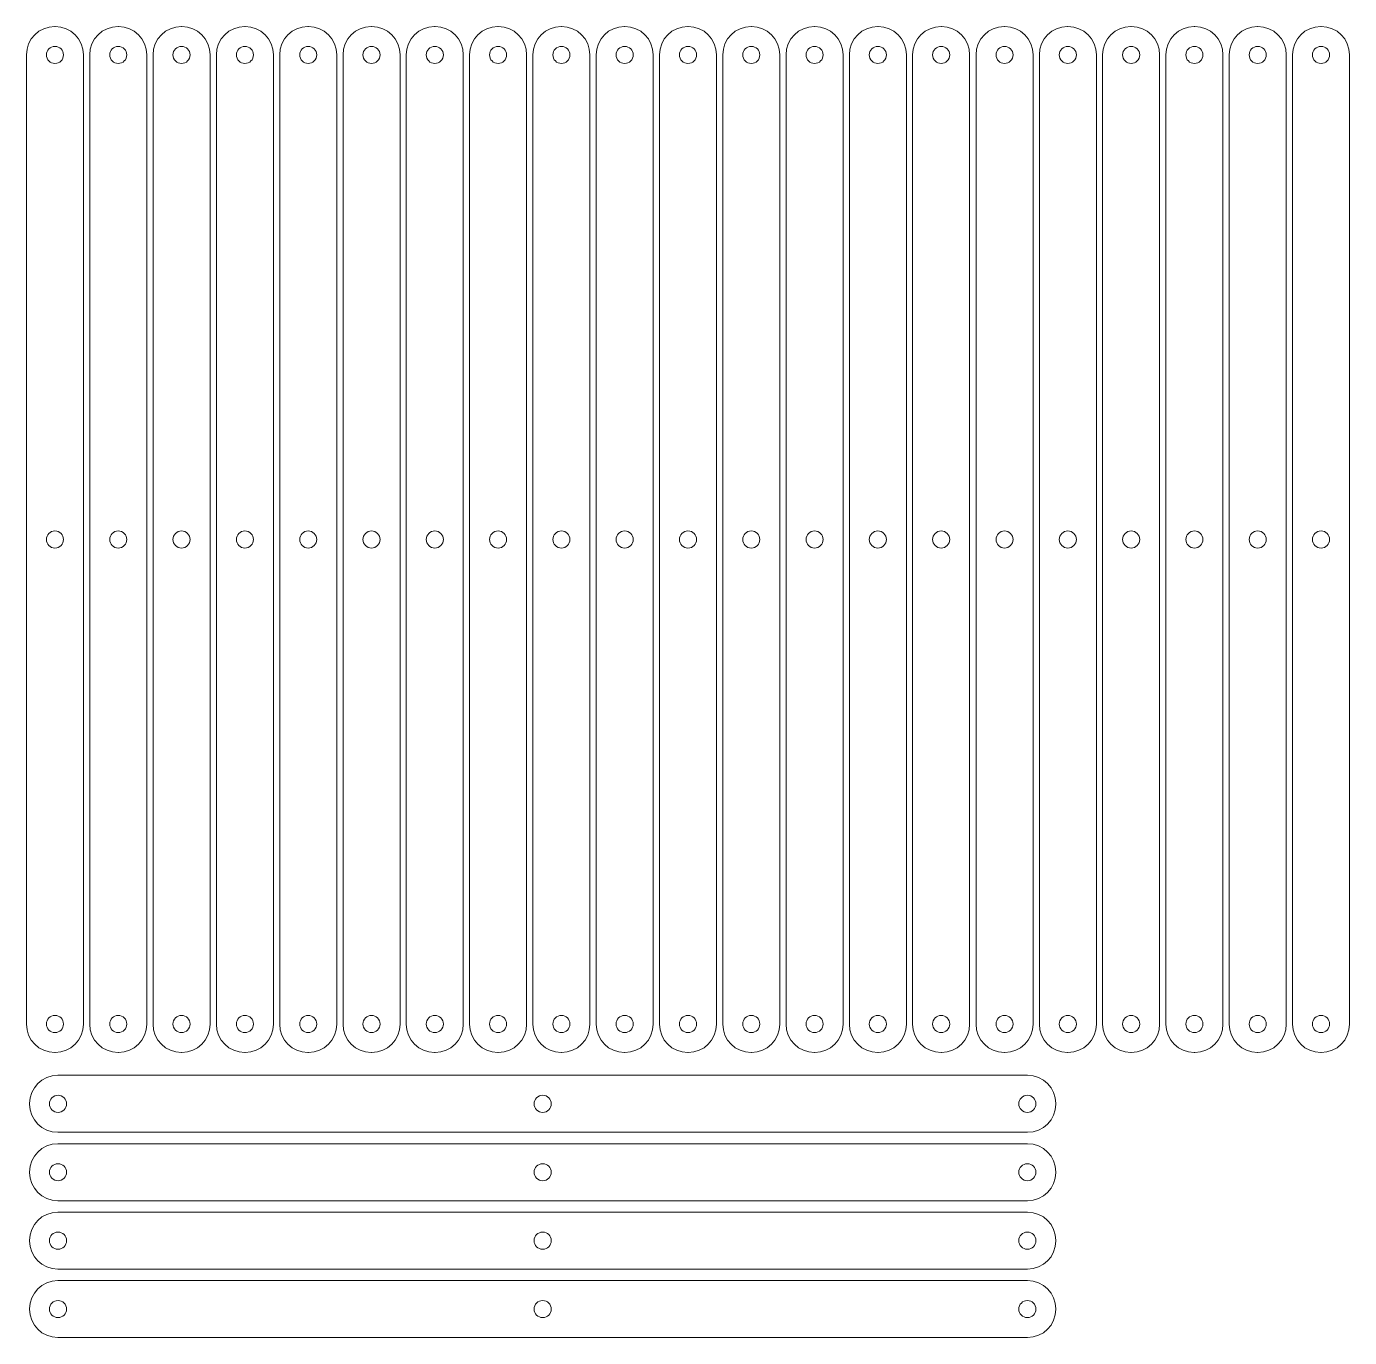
# Model space of a CAD drawing. Header units: inches. Extents: x -0.4 to 11.2, y -14.1 to -2.7.
import ezdxf

# ---------------------------------------------------------------- set-up
doc = ezdxf.new("R2010")
doc.units = ezdxf.units.IN
doc.header["$MEASUREMENT"] = 0
doc.layers.add('Layer 1', color=7, linetype='Continuous')

# ---------------------------------------------------------------- blocks, each defined once
blk = doc.blocks.new('block 2')
at = {"layer": 'Layer 1', "color": 179, "lineweight": 9, "true_color": 0x231f20}
for points, knots in [([(-0.1, -11.65), (-0.1, -11.65), (-0.103, -11.65), (-0.103, -11.65), (-0.241, -11.65), (-0.352, -11.539), (-0.352, -11.402), (-0.352, -11.402), (-0.352, -2.898), (-0.352, -2.898), (-0.352, -2.761), (-0.241, -2.65), (-0.103, -2.65), (-0.103, -2.65), (-0.1, -2.65), (-0.1, -2.65), (0.037, -2.65), (0.148, -2.761), (0.148, -2.898), (0.148, -2.898), (0.148, -11.402), (0.148, -11.402), (0.148, -11.539), (0.037, -11.65), (-0.1, -11.65)], [0, 0, 0, 0, 1, 1, 1, 2, 2, 2, 3, 3, 3, 4, 4, 4, 5, 5, 5, 6, 6, 6, 7, 7, 7, 8, 8, 8, 8]), ([(-0.027, -2.9), (-0.027, -2.941), (-0.06, -2.975), (-0.102, -2.975), (-0.143, -2.975), (-0.177, -2.941), (-0.177, -2.9), (-0.177, -2.859), (-0.143, -2.825), (-0.102, -2.825), (-0.06, -2.825), (-0.027, -2.859), (-0.027, -2.9)], [0, 0, 0, 0, 1, 1, 1, 2, 2, 2, 3, 3, 3, 4, 4, 4, 4]), ([(-0.027, -7.15), (-0.027, -7.191), (-0.06, -7.225), (-0.102, -7.225), (-0.143, -7.225), (-0.177, -7.191), (-0.177, -7.15), (-0.177, -7.109), (-0.143, -7.075), (-0.102, -7.075), (-0.06, -7.075), (-0.027, -7.109), (-0.027, -7.15)], [0, 0, 0, 0, 1, 1, 1, 2, 2, 2, 3, 3, 3, 4, 4, 4, 4]), ([(-0.027, -11.4), (-0.027, -11.441), (-0.06, -11.475), (-0.102, -11.475), (-0.143, -11.475), (-0.177, -11.441), (-0.177, -11.4), (-0.177, -11.359), (-0.143, -11.325), (-0.102, -11.325), (-0.06, -11.325), (-0.027, -11.359), (-0.027, -11.4)], [0, 0, 0, 0, 1, 1, 1, 2, 2, 2, 3, 3, 3, 4, 4, 4, 4])]:
    blk.add_open_spline(points, degree=3, knots=knots, dxfattribs=at)
blk = doc.blocks.new('block 3')
at = {"layer": 'Layer 1', "color": 179, "lineweight": 9, "true_color": 0x231f20}
for points, knots in [([(2.675, -11.65), (2.675, -11.65), (2.672, -11.65), (2.672, -11.65), (2.535, -11.65), (2.424, -11.539), (2.424, -11.402), (2.424, -11.402), (2.424, -2.898), (2.424, -2.898), (2.424, -2.761), (2.535, -2.65), (2.672, -2.65), (2.672, -2.65), (2.675, -2.65), (2.675, -2.65), (2.813, -2.65), (2.924, -2.761), (2.924, -2.898), (2.924, -2.898), (2.924, -11.402), (2.924, -11.402), (2.924, -11.539), (2.813, -11.65), (2.675, -11.65)], [0, 0, 0, 0, 1, 1, 1, 2, 2, 2, 3, 3, 3, 4, 4, 4, 5, 5, 5, 6, 6, 6, 7, 7, 7, 8, 8, 8, 8]), ([(2.749, -2.9), (2.749, -2.941), (2.715, -2.975), (2.674, -2.975), (2.632, -2.975), (2.599, -2.941), (2.599, -2.9), (2.599, -2.859), (2.632, -2.825), (2.674, -2.825), (2.715, -2.825), (2.749, -2.859), (2.749, -2.9)], [0, 0, 0, 0, 1, 1, 1, 2, 2, 2, 3, 3, 3, 4, 4, 4, 4]), ([(2.749, -7.15), (2.749, -7.191), (2.715, -7.225), (2.674, -7.225), (2.632, -7.225), (2.599, -7.191), (2.599, -7.15), (2.599, -7.109), (2.632, -7.075), (2.674, -7.075), (2.715, -7.075), (2.749, -7.109), (2.749, -7.15)], [0, 0, 0, 0, 1, 1, 1, 2, 2, 2, 3, 3, 3, 4, 4, 4, 4]), ([(2.749, -11.4), (2.749, -11.441), (2.715, -11.475), (2.674, -11.475), (2.632, -11.475), (2.599, -11.441), (2.599, -11.4), (2.599, -11.359), (2.632, -11.325), (2.674, -11.325), (2.715, -11.325), (2.749, -11.359), (2.749, -11.4)], [0, 0, 0, 0, 1, 1, 1, 2, 2, 2, 3, 3, 3, 4, 4, 4, 4])]:
    blk.add_open_spline(points, degree=3, knots=knots, dxfattribs=at)
blk = doc.blocks.new('block 4')
at = {"layer": 'Layer 1', "color": 179, "lineweight": 9, "true_color": 0x231f20}
for points, knots in [([(2.12, -11.65), (2.12, -11.65), (2.117, -11.65), (2.117, -11.65), (1.98, -11.65), (1.869, -11.539), (1.869, -11.402), (1.869, -11.402), (1.869, -2.898), (1.869, -2.898), (1.869, -2.761), (1.98, -2.65), (2.117, -2.65), (2.117, -2.65), (2.12, -2.65), (2.12, -2.65), (2.257, -2.65), (2.369, -2.761), (2.369, -2.898), (2.369, -2.898), (2.369, -11.402), (2.369, -11.402), (2.369, -11.539), (2.257, -11.65), (2.12, -11.65)], [0, 0, 0, 0, 1, 1, 1, 2, 2, 2, 3, 3, 3, 4, 4, 4, 5, 5, 5, 6, 6, 6, 7, 7, 7, 8, 8, 8, 8]), ([(2.194, -2.9), (2.194, -2.941), (2.16, -2.975), (2.119, -2.975), (2.077, -2.975), (2.044, -2.941), (2.044, -2.9), (2.044, -2.859), (2.077, -2.825), (2.119, -2.825), (2.16, -2.825), (2.194, -2.859), (2.194, -2.9)], [0, 0, 0, 0, 1, 1, 1, 2, 2, 2, 3, 3, 3, 4, 4, 4, 4]), ([(2.194, -7.15), (2.194, -7.191), (2.16, -7.225), (2.119, -7.225), (2.077, -7.225), (2.044, -7.191), (2.044, -7.15), (2.044, -7.109), (2.077, -7.075), (2.119, -7.075), (2.16, -7.075), (2.194, -7.109), (2.194, -7.15)], [0, 0, 0, 0, 1, 1, 1, 2, 2, 2, 3, 3, 3, 4, 4, 4, 4]), ([(2.194, -11.4), (2.194, -11.441), (2.16, -11.475), (2.119, -11.475), (2.077, -11.475), (2.044, -11.441), (2.044, -11.4), (2.044, -11.359), (2.077, -11.325), (2.119, -11.325), (2.16, -11.325), (2.194, -11.359), (2.194, -11.4)], [0, 0, 0, 0, 1, 1, 1, 2, 2, 2, 3, 3, 3, 4, 4, 4, 4])]:
    blk.add_open_spline(points, degree=3, knots=knots, dxfattribs=at)
blk = doc.blocks.new('block 5')
at = {"layer": 'Layer 1', "color": 179, "lineweight": 9, "true_color": 0x231f20}
for points, knots in [([(1.565, -11.65), (1.565, -11.65), (1.562, -11.65), (1.562, -11.65), (1.425, -11.65), (1.314, -11.539), (1.314, -11.402), (1.314, -11.402), (1.314, -2.898), (1.314, -2.898), (1.314, -2.761), (1.425, -2.65), (1.562, -2.65), (1.562, -2.65), (1.565, -2.65), (1.565, -2.65), (1.702, -2.65), (1.814, -2.761), (1.814, -2.898), (1.814, -2.898), (1.814, -11.402), (1.814, -11.402), (1.814, -11.539), (1.702, -11.65), (1.565, -11.65)], [0, 0, 0, 0, 1, 1, 1, 2, 2, 2, 3, 3, 3, 4, 4, 4, 5, 5, 5, 6, 6, 6, 7, 7, 7, 8, 8, 8, 8]), ([(1.639, -2.9), (1.639, -2.941), (1.605, -2.975), (1.564, -2.975), (1.522, -2.975), (1.489, -2.941), (1.489, -2.9), (1.489, -2.859), (1.522, -2.825), (1.564, -2.825), (1.605, -2.825), (1.639, -2.859), (1.639, -2.9)], [0, 0, 0, 0, 1, 1, 1, 2, 2, 2, 3, 3, 3, 4, 4, 4, 4]), ([(1.639, -7.15), (1.639, -7.191), (1.605, -7.225), (1.564, -7.225), (1.522, -7.225), (1.489, -7.191), (1.489, -7.15), (1.489, -7.109), (1.522, -7.075), (1.564, -7.075), (1.605, -7.075), (1.639, -7.109), (1.639, -7.15)], [0, 0, 0, 0, 1, 1, 1, 2, 2, 2, 3, 3, 3, 4, 4, 4, 4]), ([(1.639, -11.4), (1.639, -11.441), (1.605, -11.475), (1.564, -11.475), (1.522, -11.475), (1.489, -11.441), (1.489, -11.4), (1.489, -11.359), (1.522, -11.325), (1.564, -11.325), (1.605, -11.325), (1.639, -11.359), (1.639, -11.4)], [0, 0, 0, 0, 1, 1, 1, 2, 2, 2, 3, 3, 3, 4, 4, 4, 4])]:
    blk.add_open_spline(points, degree=3, knots=knots, dxfattribs=at)
blk = doc.blocks.new('block 6')
at = {"layer": 'Layer 1', "color": 179, "lineweight": 9, "true_color": 0x231f20}
for points, knots in [([(1.01, -11.65), (1.01, -11.65), (1.007, -11.65), (1.007, -11.65), (0.87, -11.65), (0.758, -11.539), (0.758, -11.402), (0.758, -11.402), (0.758, -2.898), (0.758, -2.898), (0.758, -2.761), (0.87, -2.65), (1.007, -2.65), (1.007, -2.65), (1.01, -2.65), (1.01, -2.65), (1.147, -2.65), (1.258, -2.761), (1.258, -2.898), (1.258, -2.898), (1.258, -11.402), (1.258, -11.402), (1.258, -11.539), (1.147, -11.65), (1.01, -11.65)], [0, 0, 0, 0, 1, 1, 1, 2, 2, 2, 3, 3, 3, 4, 4, 4, 5, 5, 5, 6, 6, 6, 7, 7, 7, 8, 8, 8, 8]), ([(1.083, -2.9), (1.083, -2.941), (1.05, -2.975), (1.008, -2.975), (0.967, -2.975), (0.933, -2.941), (0.933, -2.9), (0.933, -2.859), (0.967, -2.825), (1.008, -2.825), (1.05, -2.825), (1.083, -2.859), (1.083, -2.9)], [0, 0, 0, 0, 1, 1, 1, 2, 2, 2, 3, 3, 3, 4, 4, 4, 4]), ([(1.083, -7.15), (1.083, -7.191), (1.05, -7.225), (1.008, -7.225), (0.967, -7.225), (0.933, -7.191), (0.933, -7.15), (0.933, -7.109), (0.967, -7.075), (1.008, -7.075), (1.05, -7.075), (1.083, -7.109), (1.083, -7.15)], [0, 0, 0, 0, 1, 1, 1, 2, 2, 2, 3, 3, 3, 4, 4, 4, 4]), ([(1.083, -11.4), (1.083, -11.441), (1.05, -11.475), (1.008, -11.475), (0.967, -11.475), (0.933, -11.441), (0.933, -11.4), (0.933, -11.359), (0.967, -11.325), (1.008, -11.325), (1.05, -11.325), (1.083, -11.359), (1.083, -11.4)], [0, 0, 0, 0, 1, 1, 1, 2, 2, 2, 3, 3, 3, 4, 4, 4, 4])]:
    blk.add_open_spline(points, degree=3, knots=knots, dxfattribs=at)
blk = doc.blocks.new('block 7')
at = {"layer": 'Layer 1', "color": 179, "lineweight": 9, "true_color": 0x231f20}
for points, knots in [([(0.455, -11.65), (0.455, -11.65), (0.452, -11.65), (0.452, -11.65), (0.315, -11.65), (0.203, -11.539), (0.203, -11.402), (0.203, -11.402), (0.203, -2.898), (0.203, -2.898), (0.203, -2.761), (0.315, -2.65), (0.452, -2.65), (0.452, -2.65), (0.455, -2.65), (0.455, -2.65), (0.592, -2.65), (0.703, -2.761), (0.703, -2.898), (0.703, -2.898), (0.703, -11.402), (0.703, -11.402), (0.703, -11.539), (0.592, -11.65), (0.455, -11.65)], [0, 0, 0, 0, 1, 1, 1, 2, 2, 2, 3, 3, 3, 4, 4, 4, 5, 5, 5, 6, 6, 6, 7, 7, 7, 8, 8, 8, 8]), ([(0.528, -2.9), (0.528, -2.941), (0.495, -2.975), (0.453, -2.975), (0.412, -2.975), (0.378, -2.941), (0.378, -2.9), (0.378, -2.859), (0.412, -2.825), (0.453, -2.825), (0.495, -2.825), (0.528, -2.859), (0.528, -2.9)], [0, 0, 0, 0, 1, 1, 1, 2, 2, 2, 3, 3, 3, 4, 4, 4, 4]), ([(0.528, -7.15), (0.528, -7.191), (0.495, -7.225), (0.453, -7.225), (0.412, -7.225), (0.378, -7.191), (0.378, -7.15), (0.378, -7.109), (0.412, -7.075), (0.453, -7.075), (0.495, -7.075), (0.528, -7.109), (0.528, -7.15)], [0, 0, 0, 0, 1, 1, 1, 2, 2, 2, 3, 3, 3, 4, 4, 4, 4]), ([(0.528, -11.4), (0.528, -11.441), (0.495, -11.475), (0.453, -11.475), (0.412, -11.475), (0.378, -11.441), (0.378, -11.4), (0.378, -11.359), (0.412, -11.325), (0.453, -11.325), (0.495, -11.325), (0.528, -11.359), (0.528, -11.4)], [0, 0, 0, 0, 1, 1, 1, 2, 2, 2, 3, 3, 3, 4, 4, 4, 4])]:
    blk.add_open_spline(points, degree=3, knots=knots, dxfattribs=at)
blk = doc.blocks.new('block 8')
at = {"layer": 'Layer 1', "color": 179, "lineweight": 9, "true_color": 0x231f20}
for points, knots in [([(8.226, -11.65), (8.226, -11.65), (8.223, -11.65), (8.223, -11.65), (8.086, -11.65), (7.975, -11.539), (7.975, -11.402), (7.975, -11.402), (7.975, -2.898), (7.975, -2.898), (7.975, -2.761), (8.086, -2.65), (8.223, -2.65), (8.223, -2.65), (8.226, -2.65), (8.226, -2.65), (8.363, -2.65), (8.475, -2.761), (8.475, -2.898), (8.475, -2.898), (8.475, -11.402), (8.475, -11.402), (8.475, -11.539), (8.363, -11.65), (8.226, -11.65)], [0, 0, 0, 0, 1, 1, 1, 2, 2, 2, 3, 3, 3, 4, 4, 4, 5, 5, 5, 6, 6, 6, 7, 7, 7, 8, 8, 8, 8]), ([(8.3, -2.9), (8.3, -2.941), (8.266, -2.975), (8.225, -2.975), (8.183, -2.975), (8.15, -2.941), (8.15, -2.9), (8.15, -2.859), (8.183, -2.825), (8.225, -2.825), (8.266, -2.825), (8.3, -2.859), (8.3, -2.9)], [0, 0, 0, 0, 1, 1, 1, 2, 2, 2, 3, 3, 3, 4, 4, 4, 4]), ([(8.3, -7.15), (8.3, -7.191), (8.266, -7.225), (8.225, -7.225), (8.183, -7.225), (8.15, -7.191), (8.15, -7.15), (8.15, -7.109), (8.183, -7.075), (8.225, -7.075), (8.266, -7.075), (8.3, -7.109), (8.3, -7.15)], [0, 0, 0, 0, 1, 1, 1, 2, 2, 2, 3, 3, 3, 4, 4, 4, 4]), ([(8.3, -11.4), (8.3, -11.441), (8.266, -11.475), (8.225, -11.475), (8.183, -11.475), (8.15, -11.441), (8.15, -11.4), (8.15, -11.359), (8.183, -11.325), (8.225, -11.325), (8.266, -11.325), (8.3, -11.359), (8.3, -11.4)], [0, 0, 0, 0, 1, 1, 1, 2, 2, 2, 3, 3, 3, 4, 4, 4, 4])]:
    blk.add_open_spline(points, degree=3, knots=knots, dxfattribs=at)
blk = doc.blocks.new('block 9')
at = {"layer": 'Layer 1', "color": 179, "lineweight": 9, "true_color": 0x231f20}
for points, knots in [([(7.671, -11.65), (7.671, -11.65), (7.668, -11.65), (7.668, -11.65), (7.531, -11.65), (7.419, -11.539), (7.419, -11.402), (7.419, -11.402), (7.419, -2.898), (7.419, -2.898), (7.419, -2.761), (7.531, -2.65), (7.668, -2.65), (7.668, -2.65), (7.671, -2.65), (7.671, -2.65), (7.808, -2.65), (7.919, -2.761), (7.919, -2.898), (7.919, -2.898), (7.919, -11.402), (7.919, -11.402), (7.919, -11.539), (7.808, -11.65), (7.671, -11.65)], [0, 0, 0, 0, 1, 1, 1, 2, 2, 2, 3, 3, 3, 4, 4, 4, 5, 5, 5, 6, 6, 6, 7, 7, 7, 8, 8, 8, 8]), ([(7.744, -2.9), (7.744, -2.941), (7.711, -2.975), (7.669, -2.975), (7.628, -2.975), (7.594, -2.941), (7.594, -2.9), (7.594, -2.859), (7.628, -2.825), (7.669, -2.825), (7.711, -2.825), (7.744, -2.859), (7.744, -2.9)], [0, 0, 0, 0, 1, 1, 1, 2, 2, 2, 3, 3, 3, 4, 4, 4, 4]), ([(7.744, -7.15), (7.744, -7.191), (7.711, -7.225), (7.669, -7.225), (7.628, -7.225), (7.594, -7.191), (7.594, -7.15), (7.594, -7.109), (7.628, -7.075), (7.669, -7.075), (7.711, -7.075), (7.744, -7.109), (7.744, -7.15)], [0, 0, 0, 0, 1, 1, 1, 2, 2, 2, 3, 3, 3, 4, 4, 4, 4]), ([(7.744, -11.4), (7.744, -11.441), (7.711, -11.475), (7.669, -11.475), (7.628, -11.475), (7.594, -11.441), (7.594, -11.4), (7.594, -11.359), (7.628, -11.325), (7.669, -11.325), (7.711, -11.325), (7.744, -11.359), (7.744, -11.4)], [0, 0, 0, 0, 1, 1, 1, 2, 2, 2, 3, 3, 3, 4, 4, 4, 4])]:
    blk.add_open_spline(points, degree=3, knots=knots, dxfattribs=at)
blk = doc.blocks.new('block 10')
at = {"layer": 'Layer 1', "color": 179, "lineweight": 9, "true_color": 0x231f20}
for points, knots in [([(7.116, -11.65), (7.116, -11.65), (7.113, -11.65), (7.113, -11.65), (6.976, -11.65), (6.864, -11.539), (6.864, -11.402), (6.864, -11.402), (6.864, -2.898), (6.864, -2.898), (6.864, -2.761), (6.976, -2.65), (7.113, -2.65), (7.113, -2.65), (7.116, -2.65), (7.116, -2.65), (7.253, -2.65), (7.364, -2.761), (7.364, -2.898), (7.364, -2.898), (7.364, -11.402), (7.364, -11.402), (7.364, -11.539), (7.253, -11.65), (7.116, -11.65)], [0, 0, 0, 0, 1, 1, 1, 2, 2, 2, 3, 3, 3, 4, 4, 4, 5, 5, 5, 6, 6, 6, 7, 7, 7, 8, 8, 8, 8]), ([(7.189, -2.9), (7.189, -2.941), (7.156, -2.975), (7.114, -2.975), (7.073, -2.975), (7.039, -2.941), (7.039, -2.9), (7.039, -2.859), (7.073, -2.825), (7.114, -2.825), (7.156, -2.825), (7.189, -2.859), (7.189, -2.9)], [0, 0, 0, 0, 1, 1, 1, 2, 2, 2, 3, 3, 3, 4, 4, 4, 4]), ([(7.189, -7.15), (7.189, -7.191), (7.156, -7.225), (7.114, -7.225), (7.073, -7.225), (7.039, -7.191), (7.039, -7.15), (7.039, -7.109), (7.073, -7.075), (7.114, -7.075), (7.156, -7.075), (7.189, -7.109), (7.189, -7.15)], [0, 0, 0, 0, 1, 1, 1, 2, 2, 2, 3, 3, 3, 4, 4, 4, 4]), ([(7.189, -11.4), (7.189, -11.441), (7.156, -11.475), (7.114, -11.475), (7.073, -11.475), (7.039, -11.441), (7.039, -11.4), (7.039, -11.359), (7.073, -11.325), (7.114, -11.325), (7.156, -11.325), (7.189, -11.359), (7.189, -11.4)], [0, 0, 0, 0, 1, 1, 1, 2, 2, 2, 3, 3, 3, 4, 4, 4, 4])]:
    blk.add_open_spline(points, degree=3, knots=knots, dxfattribs=at)
blk = doc.blocks.new('block 11')
at = {"layer": 'Layer 1', "color": 179, "lineweight": 9, "true_color": 0x231f20}
for points, knots in [([(6.561, -11.65), (6.561, -11.65), (6.558, -11.65), (6.558, -11.65), (6.42, -11.65), (6.309, -11.539), (6.309, -11.402), (6.309, -11.402), (6.309, -2.898), (6.309, -2.898), (6.309, -2.761), (6.42, -2.65), (6.558, -2.65), (6.558, -2.65), (6.561, -2.65), (6.561, -2.65), (6.698, -2.65), (6.809, -2.761), (6.809, -2.898), (6.809, -2.898), (6.809, -11.402), (6.809, -11.402), (6.809, -11.539), (6.698, -11.65), (6.561, -11.65)], [0, 0, 0, 0, 1, 1, 1, 2, 2, 2, 3, 3, 3, 4, 4, 4, 5, 5, 5, 6, 6, 6, 7, 7, 7, 8, 8, 8, 8]), ([(6.634, -2.9), (6.634, -2.941), (6.601, -2.975), (6.559, -2.975), (6.518, -2.975), (6.484, -2.941), (6.484, -2.9), (6.484, -2.859), (6.518, -2.825), (6.559, -2.825), (6.601, -2.825), (6.634, -2.859), (6.634, -2.9)], [0, 0, 0, 0, 1, 1, 1, 2, 2, 2, 3, 3, 3, 4, 4, 4, 4]), ([(6.634, -7.15), (6.634, -7.191), (6.601, -7.225), (6.559, -7.225), (6.518, -7.225), (6.484, -7.191), (6.484, -7.15), (6.484, -7.109), (6.518, -7.075), (6.559, -7.075), (6.601, -7.075), (6.634, -7.109), (6.634, -7.15)], [0, 0, 0, 0, 1, 1, 1, 2, 2, 2, 3, 3, 3, 4, 4, 4, 4]), ([(6.634, -11.4), (6.634, -11.441), (6.601, -11.475), (6.559, -11.475), (6.518, -11.475), (6.484, -11.441), (6.484, -11.4), (6.484, -11.359), (6.518, -11.325), (6.559, -11.325), (6.601, -11.325), (6.634, -11.359), (6.634, -11.4)], [0, 0, 0, 0, 1, 1, 1, 2, 2, 2, 3, 3, 3, 4, 4, 4, 4])]:
    blk.add_open_spline(points, degree=3, knots=knots, dxfattribs=at)
blk = doc.blocks.new('block 12')
at = {"layer": 'Layer 1', "color": 179, "lineweight": 9, "true_color": 0x231f20}
for points, knots in [([(6.006, -11.65), (6.006, -11.65), (6.003, -11.65), (6.003, -11.65), (5.865, -11.65), (5.754, -11.539), (5.754, -11.402), (5.754, -11.402), (5.754, -2.898), (5.754, -2.898), (5.754, -2.761), (5.865, -2.65), (6.003, -2.65), (6.003, -2.65), (6.006, -2.65), (6.006, -2.65), (6.143, -2.65), (6.254, -2.761), (6.254, -2.898), (6.254, -2.898), (6.254, -11.402), (6.254, -11.402), (6.254, -11.539), (6.143, -11.65), (6.006, -11.65)], [0, 0, 0, 0, 1, 1, 1, 2, 2, 2, 3, 3, 3, 4, 4, 4, 5, 5, 5, 6, 6, 6, 7, 7, 7, 8, 8, 8, 8]), ([(6.079, -2.9), (6.079, -2.941), (6.046, -2.975), (6.004, -2.975), (5.963, -2.975), (5.929, -2.941), (5.929, -2.9), (5.929, -2.859), (5.963, -2.825), (6.004, -2.825), (6.046, -2.825), (6.079, -2.859), (6.079, -2.9)], [0, 0, 0, 0, 1, 1, 1, 2, 2, 2, 3, 3, 3, 4, 4, 4, 4]), ([(6.079, -7.15), (6.079, -7.191), (6.046, -7.225), (6.004, -7.225), (5.963, -7.225), (5.929, -7.191), (5.929, -7.15), (5.929, -7.109), (5.963, -7.075), (6.004, -7.075), (6.046, -7.075), (6.079, -7.109), (6.079, -7.15)], [0, 0, 0, 0, 1, 1, 1, 2, 2, 2, 3, 3, 3, 4, 4, 4, 4]), ([(6.079, -11.4), (6.079, -11.441), (6.046, -11.475), (6.004, -11.475), (5.963, -11.475), (5.929, -11.441), (5.929, -11.4), (5.929, -11.359), (5.963, -11.325), (6.004, -11.325), (6.046, -11.325), (6.079, -11.359), (6.079, -11.4)], [0, 0, 0, 0, 1, 1, 1, 2, 2, 2, 3, 3, 3, 4, 4, 4, 4])]:
    blk.add_open_spline(points, degree=3, knots=knots, dxfattribs=at)
blk = doc.blocks.new('block 13')
at = {"layer": 'Layer 1', "color": 179, "lineweight": 9, "true_color": 0x231f20}
for points, knots in [([(4.896, -11.65), (4.896, -11.65), (4.892, -11.65), (4.892, -11.65), (4.755, -11.65), (4.644, -11.539), (4.644, -11.402), (4.644, -11.402), (4.644, -2.898), (4.644, -2.898), (4.644, -2.761), (4.755, -2.65), (4.892, -2.65), (4.892, -2.65), (4.896, -2.65), (4.896, -2.65), (5.033, -2.65), (5.144, -2.761), (5.144, -2.898), (5.144, -2.898), (5.144, -11.402), (5.144, -11.402), (5.144, -11.539), (5.033, -11.65), (4.896, -11.65)], [0, 0, 0, 0, 1, 1, 1, 2, 2, 2, 3, 3, 3, 4, 4, 4, 5, 5, 5, 6, 6, 6, 7, 7, 7, 8, 8, 8, 8]), ([(4.969, -2.9), (4.969, -2.941), (4.935, -2.975), (4.894, -2.975), (4.853, -2.975), (4.819, -2.941), (4.819, -2.9), (4.819, -2.859), (4.853, -2.825), (4.894, -2.825), (4.935, -2.825), (4.969, -2.859), (4.969, -2.9)], [0, 0, 0, 0, 1, 1, 1, 2, 2, 2, 3, 3, 3, 4, 4, 4, 4]), ([(4.969, -7.15), (4.969, -7.191), (4.935, -7.225), (4.894, -7.225), (4.853, -7.225), (4.819, -7.191), (4.819, -7.15), (4.819, -7.109), (4.853, -7.075), (4.894, -7.075), (4.935, -7.075), (4.969, -7.109), (4.969, -7.15)], [0, 0, 0, 0, 1, 1, 1, 2, 2, 2, 3, 3, 3, 4, 4, 4, 4]), ([(4.969, -11.4), (4.969, -11.441), (4.935, -11.475), (4.894, -11.475), (4.853, -11.475), (4.819, -11.441), (4.819, -11.4), (4.819, -11.359), (4.853, -11.325), (4.894, -11.325), (4.935, -11.325), (4.969, -11.359), (4.969, -11.4)], [0, 0, 0, 0, 1, 1, 1, 2, 2, 2, 3, 3, 3, 4, 4, 4, 4])]:
    blk.add_open_spline(points, degree=3, knots=knots, dxfattribs=at)
blk = doc.blocks.new('block 14')
at = {"layer": 'Layer 1', "color": 179, "lineweight": 9, "true_color": 0x231f20}
for points, knots in [([(4.341, -11.65), (4.341, -11.65), (4.337, -11.65), (4.337, -11.65), (4.2, -11.65), (4.089, -11.539), (4.089, -11.402), (4.089, -11.402), (4.089, -2.898), (4.089, -2.898), (4.089, -2.761), (4.2, -2.65), (4.337, -2.65), (4.337, -2.65), (4.341, -2.65), (4.341, -2.65), (4.478, -2.65), (4.589, -2.761), (4.589, -2.898), (4.589, -2.898), (4.589, -11.402), (4.589, -11.402), (4.589, -11.539), (4.478, -11.65), (4.341, -11.65)], [0, 0, 0, 0, 1, 1, 1, 2, 2, 2, 3, 3, 3, 4, 4, 4, 5, 5, 5, 6, 6, 6, 7, 7, 7, 8, 8, 8, 8]), ([(4.414, -2.9), (4.414, -2.941), (4.38, -2.975), (4.339, -2.975), (4.298, -2.975), (4.264, -2.941), (4.264, -2.9), (4.264, -2.859), (4.298, -2.825), (4.339, -2.825), (4.38, -2.825), (4.414, -2.859), (4.414, -2.9)], [0, 0, 0, 0, 1, 1, 1, 2, 2, 2, 3, 3, 3, 4, 4, 4, 4]), ([(4.414, -7.15), (4.414, -7.191), (4.38, -7.225), (4.339, -7.225), (4.298, -7.225), (4.264, -7.191), (4.264, -7.15), (4.264, -7.109), (4.298, -7.075), (4.339, -7.075), (4.38, -7.075), (4.414, -7.109), (4.414, -7.15)], [0, 0, 0, 0, 1, 1, 1, 2, 2, 2, 3, 3, 3, 4, 4, 4, 4]), ([(4.414, -11.4), (4.414, -11.441), (4.38, -11.475), (4.339, -11.475), (4.298, -11.475), (4.264, -11.441), (4.264, -11.4), (4.264, -11.359), (4.298, -11.325), (4.339, -11.325), (4.38, -11.325), (4.414, -11.359), (4.414, -11.4)], [0, 0, 0, 0, 1, 1, 1, 2, 2, 2, 3, 3, 3, 4, 4, 4, 4])]:
    blk.add_open_spline(points, degree=3, knots=knots, dxfattribs=at)
blk = doc.blocks.new('block 15')
at = {"layer": 'Layer 1', "color": 179, "lineweight": 9, "true_color": 0x231f20}
for points, knots in [([(3.786, -11.65), (3.786, -11.65), (3.782, -11.65), (3.782, -11.65), (3.645, -11.65), (3.534, -11.539), (3.534, -11.402), (3.534, -11.402), (3.534, -2.898), (3.534, -2.898), (3.534, -2.761), (3.645, -2.65), (3.782, -2.65), (3.782, -2.65), (3.786, -2.65), (3.786, -2.65), (3.923, -2.65), (4.034, -2.761), (4.034, -2.898), (4.034, -2.898), (4.034, -11.402), (4.034, -11.402), (4.034, -11.539), (3.923, -11.65), (3.786, -11.65)], [0, 0, 0, 0, 1, 1, 1, 2, 2, 2, 3, 3, 3, 4, 4, 4, 5, 5, 5, 6, 6, 6, 7, 7, 7, 8, 8, 8, 8]), ([(3.859, -2.9), (3.859, -2.941), (3.825, -2.975), (3.784, -2.975), (3.742, -2.975), (3.709, -2.941), (3.709, -2.9), (3.709, -2.859), (3.742, -2.825), (3.784, -2.825), (3.825, -2.825), (3.859, -2.859), (3.859, -2.9)], [0, 0, 0, 0, 1, 1, 1, 2, 2, 2, 3, 3, 3, 4, 4, 4, 4]), ([(3.859, -7.15), (3.859, -7.191), (3.825, -7.225), (3.784, -7.225), (3.742, -7.225), (3.709, -7.191), (3.709, -7.15), (3.709, -7.109), (3.742, -7.075), (3.784, -7.075), (3.825, -7.075), (3.859, -7.109), (3.859, -7.15)], [0, 0, 0, 0, 1, 1, 1, 2, 2, 2, 3, 3, 3, 4, 4, 4, 4]), ([(3.859, -11.4), (3.859, -11.441), (3.825, -11.475), (3.784, -11.475), (3.742, -11.475), (3.709, -11.441), (3.709, -11.4), (3.709, -11.359), (3.742, -11.325), (3.784, -11.325), (3.825, -11.325), (3.859, -11.359), (3.859, -11.4)], [0, 0, 0, 0, 1, 1, 1, 2, 2, 2, 3, 3, 3, 4, 4, 4, 4])]:
    blk.add_open_spline(points, degree=3, knots=knots, dxfattribs=at)
blk = doc.blocks.new('block 16')
at = {"layer": 'Layer 1', "color": 179, "lineweight": 9, "true_color": 0x231f20}
for points, knots in [([(3.231, -11.65), (3.231, -11.65), (3.227, -11.65), (3.227, -11.65), (3.09, -11.65), (2.979, -11.539), (2.979, -11.402), (2.979, -11.402), (2.979, -2.898), (2.979, -2.898), (2.979, -2.761), (3.09, -2.65), (3.227, -2.65), (3.227, -2.65), (3.231, -2.65), (3.231, -2.65), (3.368, -2.65), (3.479, -2.761), (3.479, -2.898), (3.479, -2.898), (3.479, -11.402), (3.479, -11.402), (3.479, -11.539), (3.368, -11.65), (3.231, -11.65)], [0, 0, 0, 0, 1, 1, 1, 2, 2, 2, 3, 3, 3, 4, 4, 4, 5, 5, 5, 6, 6, 6, 7, 7, 7, 8, 8, 8, 8]), ([(3.304, -2.9), (3.304, -2.941), (3.27, -2.975), (3.229, -2.975), (3.187, -2.975), (3.154, -2.941), (3.154, -2.9), (3.154, -2.859), (3.187, -2.825), (3.229, -2.825), (3.27, -2.825), (3.304, -2.859), (3.304, -2.9)], [0, 0, 0, 0, 1, 1, 1, 2, 2, 2, 3, 3, 3, 4, 4, 4, 4]), ([(3.304, -7.15), (3.304, -7.191), (3.27, -7.225), (3.229, -7.225), (3.187, -7.225), (3.154, -7.191), (3.154, -7.15), (3.154, -7.109), (3.187, -7.075), (3.229, -7.075), (3.27, -7.075), (3.304, -7.109), (3.304, -7.15)], [0, 0, 0, 0, 1, 1, 1, 2, 2, 2, 3, 3, 3, 4, 4, 4, 4]), ([(3.304, -11.4), (3.304, -11.441), (3.27, -11.475), (3.229, -11.475), (3.187, -11.475), (3.154, -11.441), (3.154, -11.4), (3.154, -11.359), (3.187, -11.325), (3.229, -11.325), (3.27, -11.325), (3.304, -11.359), (3.304, -11.4)], [0, 0, 0, 0, 1, 1, 1, 2, 2, 2, 3, 3, 3, 4, 4, 4, 4])]:
    blk.add_open_spline(points, degree=3, knots=knots, dxfattribs=at)
blk = doc.blocks.new('block 17')
at = {"layer": 'Layer 1', "color": 179, "lineweight": 9, "true_color": 0x231f20}
for points, knots in [([(11.002, -11.65), (11.002, -11.65), (10.998, -11.65), (10.998, -11.65), (10.861, -11.65), (10.75, -11.539), (10.75, -11.402), (10.75, -11.402), (10.75, -2.898), (10.75, -2.898), (10.75, -2.761), (10.861, -2.65), (10.998, -2.65), (10.998, -2.65), (11.002, -2.65), (11.002, -2.65), (11.139, -2.65), (11.25, -2.761), (11.25, -2.898), (11.25, -2.898), (11.25, -11.402), (11.25, -11.402), (11.25, -11.539), (11.139, -11.65), (11.002, -11.65)], [0, 0, 0, 0, 1, 1, 1, 2, 2, 2, 3, 3, 3, 4, 4, 4, 5, 5, 5, 6, 6, 6, 7, 7, 7, 8, 8, 8, 8]), ([(11.075, -2.9), (11.075, -2.941), (11.041, -2.975), (11, -2.975), (10.959, -2.975), (10.925, -2.941), (10.925, -2.9), (10.925, -2.859), (10.959, -2.825), (11, -2.825), (11.041, -2.825), (11.075, -2.859), (11.075, -2.9)], [0, 0, 0, 0, 1, 1, 1, 2, 2, 2, 3, 3, 3, 4, 4, 4, 4]), ([(11.075, -7.15), (11.075, -7.191), (11.041, -7.225), (11, -7.225), (10.959, -7.225), (10.925, -7.191), (10.925, -7.15), (10.925, -7.109), (10.959, -7.075), (11, -7.075), (11.041, -7.075), (11.075, -7.109), (11.075, -7.15)], [0, 0, 0, 0, 1, 1, 1, 2, 2, 2, 3, 3, 3, 4, 4, 4, 4]), ([(11.075, -11.4), (11.075, -11.441), (11.041, -11.475), (11, -11.475), (10.959, -11.475), (10.925, -11.441), (10.925, -11.4), (10.925, -11.359), (10.959, -11.325), (11, -11.325), (11.041, -11.325), (11.075, -11.359), (11.075, -11.4)], [0, 0, 0, 0, 1, 1, 1, 2, 2, 2, 3, 3, 3, 4, 4, 4, 4])]:
    blk.add_open_spline(points, degree=3, knots=knots, dxfattribs=at)
blk = doc.blocks.new('block 18')
at = {"layer": 'Layer 1', "color": 179, "lineweight": 9, "true_color": 0x231f20}
for points, knots in [([(10.447, -11.65), (10.447, -11.65), (10.443, -11.65), (10.443, -11.65), (10.306, -11.65), (10.195, -11.539), (10.195, -11.402), (10.195, -11.402), (10.195, -2.898), (10.195, -2.898), (10.195, -2.761), (10.306, -2.65), (10.443, -2.65), (10.443, -2.65), (10.447, -2.65), (10.447, -2.65), (10.584, -2.65), (10.695, -2.761), (10.695, -2.898), (10.695, -2.898), (10.695, -11.402), (10.695, -11.402), (10.695, -11.539), (10.584, -11.65), (10.447, -11.65)], [0, 0, 0, 0, 1, 1, 1, 2, 2, 2, 3, 3, 3, 4, 4, 4, 5, 5, 5, 6, 6, 6, 7, 7, 7, 8, 8, 8, 8]), ([(10.52, -2.9), (10.52, -2.941), (10.486, -2.975), (10.445, -2.975), (10.403, -2.975), (10.37, -2.941), (10.37, -2.9), (10.37, -2.859), (10.403, -2.825), (10.445, -2.825), (10.486, -2.825), (10.52, -2.859), (10.52, -2.9)], [0, 0, 0, 0, 1, 1, 1, 2, 2, 2, 3, 3, 3, 4, 4, 4, 4]), ([(10.52, -7.15), (10.52, -7.191), (10.486, -7.225), (10.445, -7.225), (10.403, -7.225), (10.37, -7.191), (10.37, -7.15), (10.37, -7.109), (10.403, -7.075), (10.445, -7.075), (10.486, -7.075), (10.52, -7.109), (10.52, -7.15)], [0, 0, 0, 0, 1, 1, 1, 2, 2, 2, 3, 3, 3, 4, 4, 4, 4]), ([(10.52, -11.4), (10.52, -11.441), (10.486, -11.475), (10.445, -11.475), (10.403, -11.475), (10.37, -11.441), (10.37, -11.4), (10.37, -11.359), (10.403, -11.325), (10.445, -11.325), (10.486, -11.325), (10.52, -11.359), (10.52, -11.4)], [0, 0, 0, 0, 1, 1, 1, 2, 2, 2, 3, 3, 3, 4, 4, 4, 4])]:
    blk.add_open_spline(points, degree=3, knots=knots, dxfattribs=at)
blk = doc.blocks.new('block 19')
at = {"layer": 'Layer 1', "color": 179, "lineweight": 9, "true_color": 0x231f20}
for points, knots in [([(9.892, -11.65), (9.892, -11.65), (9.888, -11.65), (9.888, -11.65), (9.751, -11.65), (9.64, -11.539), (9.64, -11.402), (9.64, -11.402), (9.64, -2.898), (9.64, -2.898), (9.64, -2.761), (9.751, -2.65), (9.888, -2.65), (9.888, -2.65), (9.892, -2.65), (9.892, -2.65), (10.029, -2.65), (10.14, -2.761), (10.14, -2.898), (10.14, -2.898), (10.14, -11.402), (10.14, -11.402), (10.14, -11.539), (10.029, -11.65), (9.892, -11.65)], [0, 0, 0, 0, 1, 1, 1, 2, 2, 2, 3, 3, 3, 4, 4, 4, 5, 5, 5, 6, 6, 6, 7, 7, 7, 8, 8, 8, 8]), ([(9.965, -2.9), (9.965, -2.941), (9.931, -2.975), (9.89, -2.975), (9.848, -2.975), (9.815, -2.941), (9.815, -2.9), (9.815, -2.859), (9.848, -2.825), (9.89, -2.825), (9.931, -2.825), (9.965, -2.859), (9.965, -2.9)], [0, 0, 0, 0, 1, 1, 1, 2, 2, 2, 3, 3, 3, 4, 4, 4, 4]), ([(9.965, -7.15), (9.965, -7.191), (9.931, -7.225), (9.89, -7.225), (9.848, -7.225), (9.815, -7.191), (9.815, -7.15), (9.815, -7.109), (9.848, -7.075), (9.89, -7.075), (9.931, -7.075), (9.965, -7.109), (9.965, -7.15)], [0, 0, 0, 0, 1, 1, 1, 2, 2, 2, 3, 3, 3, 4, 4, 4, 4]), ([(9.965, -11.4), (9.965, -11.441), (9.931, -11.475), (9.89, -11.475), (9.848, -11.475), (9.815, -11.441), (9.815, -11.4), (9.815, -11.359), (9.848, -11.325), (9.89, -11.325), (9.931, -11.325), (9.965, -11.359), (9.965, -11.4)], [0, 0, 0, 0, 1, 1, 1, 2, 2, 2, 3, 3, 3, 4, 4, 4, 4])]:
    blk.add_open_spline(points, degree=3, knots=knots, dxfattribs=at)
blk = doc.blocks.new('block 20')
at = {"layer": 'Layer 1', "color": 179, "lineweight": 9, "true_color": 0x231f20}
for points, knots in [([(9.336, -11.65), (9.336, -11.65), (9.333, -11.65), (9.333, -11.65), (9.196, -11.65), (9.085, -11.539), (9.085, -11.402), (9.085, -11.402), (9.085, -2.898), (9.085, -2.898), (9.085, -2.761), (9.196, -2.65), (9.333, -2.65), (9.333, -2.65), (9.336, -2.65), (9.336, -2.65), (9.474, -2.65), (9.585, -2.761), (9.585, -2.898), (9.585, -2.898), (9.585, -11.402), (9.585, -11.402), (9.585, -11.539), (9.474, -11.65), (9.336, -11.65)], [0, 0, 0, 0, 1, 1, 1, 2, 2, 2, 3, 3, 3, 4, 4, 4, 5, 5, 5, 6, 6, 6, 7, 7, 7, 8, 8, 8, 8]), ([(9.41, -2.9), (9.41, -2.941), (9.376, -2.975), (9.335, -2.975), (9.293, -2.975), (9.26, -2.941), (9.26, -2.9), (9.26, -2.859), (9.293, -2.825), (9.335, -2.825), (9.376, -2.825), (9.41, -2.859), (9.41, -2.9)], [0, 0, 0, 0, 1, 1, 1, 2, 2, 2, 3, 3, 3, 4, 4, 4, 4]), ([(9.41, -7.15), (9.41, -7.191), (9.376, -7.225), (9.335, -7.225), (9.293, -7.225), (9.26, -7.191), (9.26, -7.15), (9.26, -7.109), (9.293, -7.075), (9.335, -7.075), (9.376, -7.075), (9.41, -7.109), (9.41, -7.15)], [0, 0, 0, 0, 1, 1, 1, 2, 2, 2, 3, 3, 3, 4, 4, 4, 4]), ([(9.41, -11.4), (9.41, -11.441), (9.376, -11.475), (9.335, -11.475), (9.293, -11.475), (9.26, -11.441), (9.26, -11.4), (9.26, -11.359), (9.293, -11.325), (9.335, -11.325), (9.376, -11.325), (9.41, -11.359), (9.41, -11.4)], [0, 0, 0, 0, 1, 1, 1, 2, 2, 2, 3, 3, 3, 4, 4, 4, 4])]:
    blk.add_open_spline(points, degree=3, knots=knots, dxfattribs=at)
blk = doc.blocks.new('block 21')
at = {"layer": 'Layer 1', "color": 179, "lineweight": 9, "true_color": 0x231f20}
for points, knots in [([(8.781, -11.65), (8.781, -11.65), (8.778, -11.65), (8.778, -11.65), (8.641, -11.65), (8.53, -11.539), (8.53, -11.402), (8.53, -11.402), (8.53, -2.898), (8.53, -2.898), (8.53, -2.761), (8.641, -2.65), (8.778, -2.65), (8.778, -2.65), (8.781, -2.65), (8.781, -2.65), (8.918, -2.65), (9.03, -2.761), (9.03, -2.898), (9.03, -2.898), (9.03, -11.402), (9.03, -11.402), (9.03, -11.539), (8.918, -11.65), (8.781, -11.65)], [0, 0, 0, 0, 1, 1, 1, 2, 2, 2, 3, 3, 3, 4, 4, 4, 5, 5, 5, 6, 6, 6, 7, 7, 7, 8, 8, 8, 8]), ([(8.855, -2.9), (8.855, -2.941), (8.821, -2.975), (8.78, -2.975), (8.738, -2.975), (8.705, -2.941), (8.705, -2.9), (8.705, -2.859), (8.738, -2.825), (8.78, -2.825), (8.821, -2.825), (8.855, -2.859), (8.855, -2.9)], [0, 0, 0, 0, 1, 1, 1, 2, 2, 2, 3, 3, 3, 4, 4, 4, 4]), ([(8.855, -7.15), (8.855, -7.191), (8.821, -7.225), (8.78, -7.225), (8.738, -7.225), (8.705, -7.191), (8.705, -7.15), (8.705, -7.109), (8.738, -7.075), (8.78, -7.075), (8.821, -7.075), (8.855, -7.109), (8.855, -7.15)], [0, 0, 0, 0, 1, 1, 1, 2, 2, 2, 3, 3, 3, 4, 4, 4, 4]), ([(8.855, -11.4), (8.855, -11.441), (8.821, -11.475), (8.78, -11.475), (8.738, -11.475), (8.705, -11.441), (8.705, -11.4), (8.705, -11.359), (8.738, -11.325), (8.78, -11.325), (8.821, -11.325), (8.855, -11.359), (8.855, -11.4)], [0, 0, 0, 0, 1, 1, 1, 2, 2, 2, 3, 3, 3, 4, 4, 4, 4])]:
    blk.add_open_spline(points, degree=3, knots=knots, dxfattribs=at)
blk = doc.blocks.new('block 22')
at = {"layer": 'Layer 1', "color": 179, "lineweight": 9, "true_color": 0x231f20}
for points, knots in [([(5.451, -11.65), (5.451, -11.65), (5.447, -11.65), (5.447, -11.65), (5.31, -11.65), (5.199, -11.539), (5.199, -11.402), (5.199, -11.402), (5.199, -2.898), (5.199, -2.898), (5.199, -2.761), (5.31, -2.65), (5.447, -2.65), (5.447, -2.65), (5.451, -2.65), (5.451, -2.65), (5.588, -2.65), (5.699, -2.761), (5.699, -2.898), (5.699, -2.898), (5.699, -11.402), (5.699, -11.402), (5.699, -11.539), (5.588, -11.65), (5.451, -11.65)], [0, 0, 0, 0, 1, 1, 1, 2, 2, 2, 3, 3, 3, 4, 4, 4, 5, 5, 5, 6, 6, 6, 7, 7, 7, 8, 8, 8, 8]), ([(5.524, -2.9), (5.524, -2.941), (5.491, -2.975), (5.449, -2.975), (5.408, -2.975), (5.374, -2.941), (5.374, -2.9), (5.374, -2.859), (5.408, -2.825), (5.449, -2.825), (5.491, -2.825), (5.524, -2.859), (5.524, -2.9)], [0, 0, 0, 0, 1, 1, 1, 2, 2, 2, 3, 3, 3, 4, 4, 4, 4]), ([(5.524, -7.15), (5.524, -7.191), (5.491, -7.225), (5.449, -7.225), (5.408, -7.225), (5.374, -7.191), (5.374, -7.15), (5.374, -7.109), (5.408, -7.075), (5.449, -7.075), (5.491, -7.075), (5.524, -7.109), (5.524, -7.15)], [0, 0, 0, 0, 1, 1, 1, 2, 2, 2, 3, 3, 3, 4, 4, 4, 4]), ([(5.524, -11.4), (5.524, -11.441), (5.491, -11.475), (5.449, -11.475), (5.408, -11.475), (5.374, -11.441), (5.374, -11.4), (5.374, -11.359), (5.408, -11.325), (5.449, -11.325), (5.491, -11.325), (5.524, -11.359), (5.524, -11.4)], [0, 0, 0, 0, 1, 1, 1, 2, 2, 2, 3, 3, 3, 4, 4, 4, 4])]:
    blk.add_open_spline(points, degree=3, knots=knots, dxfattribs=at)
blk = doc.blocks.new('block 23')
at = {"layer": 'Layer 1', "color": 179, "lineweight": 9, "true_color": 0x231f20}
for points, knots in [([(8.675, -12.098), (8.675, -12.098), (8.675, -12.102), (8.675, -12.102), (8.675, -12.239), (8.564, -12.35), (8.427, -12.35), (8.427, -12.35), (-0.077, -12.35), (-0.077, -12.35), (-0.214, -12.35), (-0.325, -12.239), (-0.325, -12.102), (-0.325, -12.102), (-0.325, -12.098), (-0.325, -12.098), (-0.325, -11.961), (-0.214, -11.85), (-0.077, -11.85), (-0.077, -11.85), (8.427, -11.85), (8.427, -11.85), (8.564, -11.85), (8.675, -11.961), (8.675, -12.098)], [0, 0, 0, 0, 1, 1, 1, 2, 2, 2, 3, 3, 3, 4, 4, 4, 5, 5, 5, 6, 6, 6, 7, 7, 7, 8, 8, 8, 8]), ([(-0.075, -12.025), (-0.034, -12.025), (0, -12.059), (0, -12.1), (0, -12.141), (-0.034, -12.175), (-0.075, -12.175), (-0.116, -12.175), (-0.15, -12.141), (-0.15, -12.1), (-0.15, -12.059), (-0.116, -12.025), (-0.075, -12.025)], [0, 0, 0, 0, 1, 1, 1, 2, 2, 2, 3, 3, 3, 4, 4, 4, 4]), ([(4.175, -12.025), (4.216, -12.025), (4.25, -12.059), (4.25, -12.1), (4.25, -12.141), (4.216, -12.175), (4.175, -12.175), (4.134, -12.175), (4.1, -12.141), (4.1, -12.1), (4.1, -12.059), (4.134, -12.025), (4.175, -12.025)], [0, 0, 0, 0, 1, 1, 1, 2, 2, 2, 3, 3, 3, 4, 4, 4, 4]), ([(8.425, -12.025), (8.466, -12.025), (8.5, -12.059), (8.5, -12.1), (8.5, -12.141), (8.466, -12.175), (8.425, -12.175), (8.384, -12.175), (8.35, -12.141), (8.35, -12.1), (8.35, -12.059), (8.384, -12.025), (8.425, -12.025)], [0, 0, 0, 0, 1, 1, 1, 2, 2, 2, 3, 3, 3, 4, 4, 4, 4])]:
    blk.add_open_spline(points, degree=3, knots=knots, dxfattribs=at)
blk = doc.blocks.new('block 24')
at = {"layer": 'Layer 1', "color": 179, "lineweight": 9, "true_color": 0x231f20}
for points, knots in [([(8.675, -13.298), (8.675, -13.298), (8.675, -13.302), (8.675, -13.302), (8.675, -13.439), (8.564, -13.55), (8.427, -13.55), (8.427, -13.55), (-0.077, -13.55), (-0.077, -13.55), (-0.214, -13.55), (-0.325, -13.439), (-0.325, -13.302), (-0.325, -13.302), (-0.325, -13.298), (-0.325, -13.298), (-0.325, -13.161), (-0.214, -13.05), (-0.077, -13.05), (-0.077, -13.05), (8.427, -13.05), (8.427, -13.05), (8.564, -13.05), (8.675, -13.161), (8.675, -13.298)], [0, 0, 0, 0, 1, 1, 1, 2, 2, 2, 3, 3, 3, 4, 4, 4, 5, 5, 5, 6, 6, 6, 7, 7, 7, 8, 8, 8, 8]), ([(-0.075, -13.225), (-0.034, -13.225), (0, -13.259), (0, -13.3), (0, -13.341), (-0.034, -13.375), (-0.075, -13.375), (-0.116, -13.375), (-0.15, -13.341), (-0.15, -13.3), (-0.15, -13.259), (-0.116, -13.225), (-0.075, -13.225)], [0, 0, 0, 0, 1, 1, 1, 2, 2, 2, 3, 3, 3, 4, 4, 4, 4]), ([(4.175, -13.225), (4.216, -13.225), (4.25, -13.259), (4.25, -13.3), (4.25, -13.341), (4.216, -13.375), (4.175, -13.375), (4.134, -13.375), (4.1, -13.341), (4.1, -13.3), (4.1, -13.259), (4.134, -13.225), (4.175, -13.225)], [0, 0, 0, 0, 1, 1, 1, 2, 2, 2, 3, 3, 3, 4, 4, 4, 4]), ([(8.425, -13.225), (8.466, -13.225), (8.5, -13.259), (8.5, -13.3), (8.5, -13.341), (8.466, -13.375), (8.425, -13.375), (8.384, -13.375), (8.35, -13.341), (8.35, -13.3), (8.35, -13.259), (8.384, -13.225), (8.425, -13.225)], [0, 0, 0, 0, 1, 1, 1, 2, 2, 2, 3, 3, 3, 4, 4, 4, 4])]:
    blk.add_open_spline(points, degree=3, knots=knots, dxfattribs=at)
blk = doc.blocks.new('block 25')
at = {"layer": 'Layer 1', "color": 179, "lineweight": 9, "true_color": 0x231f20}
for points, knots in [([(8.675, -12.698), (8.675, -12.698), (8.675, -12.702), (8.675, -12.702), (8.675, -12.839), (8.564, -12.95), (8.427, -12.95), (8.427, -12.95), (-0.077, -12.95), (-0.077, -12.95), (-0.214, -12.95), (-0.325, -12.839), (-0.325, -12.702), (-0.325, -12.702), (-0.325, -12.698), (-0.325, -12.698), (-0.325, -12.561), (-0.214, -12.45), (-0.077, -12.45), (-0.077, -12.45), (8.427, -12.45), (8.427, -12.45), (8.564, -12.45), (8.675, -12.561), (8.675, -12.698)], [0, 0, 0, 0, 1, 1, 1, 2, 2, 2, 3, 3, 3, 4, 4, 4, 5, 5, 5, 6, 6, 6, 7, 7, 7, 8, 8, 8, 8]), ([(-0.075, -12.625), (-0.034, -12.625), (0, -12.659), (0, -12.7), (0, -12.741), (-0.034, -12.775), (-0.075, -12.775), (-0.116, -12.775), (-0.15, -12.741), (-0.15, -12.7), (-0.15, -12.659), (-0.116, -12.625), (-0.075, -12.625)], [0, 0, 0, 0, 1, 1, 1, 2, 2, 2, 3, 3, 3, 4, 4, 4, 4]), ([(4.175, -12.625), (4.216, -12.625), (4.25, -12.659), (4.25, -12.7), (4.25, -12.741), (4.216, -12.775), (4.175, -12.775), (4.134, -12.775), (4.1, -12.741), (4.1, -12.7), (4.1, -12.659), (4.134, -12.625), (4.175, -12.625)], [0, 0, 0, 0, 1, 1, 1, 2, 2, 2, 3, 3, 3, 4, 4, 4, 4]), ([(8.425, -12.625), (8.466, -12.625), (8.5, -12.659), (8.5, -12.7), (8.5, -12.741), (8.466, -12.775), (8.425, -12.775), (8.384, -12.775), (8.35, -12.741), (8.35, -12.7), (8.35, -12.659), (8.384, -12.625), (8.425, -12.625)], [0, 0, 0, 0, 1, 1, 1, 2, 2, 2, 3, 3, 3, 4, 4, 4, 4])]:
    blk.add_open_spline(points, degree=3, knots=knots, dxfattribs=at)
blk = doc.blocks.new('block 26')
at = {"layer": 'Layer 1', "color": 179, "lineweight": 9, "true_color": 0x231f20}
for points, knots in [([(8.675, -13.898), (8.675, -13.898), (8.675, -13.902), (8.675, -13.902), (8.675, -14.039), (8.564, -14.15), (8.427, -14.15), (8.427, -14.15), (-0.077, -14.15), (-0.077, -14.15), (-0.214, -14.15), (-0.325, -14.039), (-0.325, -13.902), (-0.325, -13.902), (-0.325, -13.898), (-0.325, -13.898), (-0.325, -13.761), (-0.214, -13.65), (-0.077, -13.65), (-0.077, -13.65), (8.427, -13.65), (8.427, -13.65), (8.564, -13.65), (8.675, -13.761), (8.675, -13.898)], [0, 0, 0, 0, 1, 1, 1, 2, 2, 2, 3, 3, 3, 4, 4, 4, 5, 5, 5, 6, 6, 6, 7, 7, 7, 8, 8, 8, 8]), ([(-0.075, -13.825), (-0.034, -13.825), (0, -13.859), (0, -13.9), (0, -13.941), (-0.034, -13.975), (-0.075, -13.975), (-0.116, -13.975), (-0.15, -13.941), (-0.15, -13.9), (-0.15, -13.859), (-0.116, -13.825), (-0.075, -13.825)], [0, 0, 0, 0, 1, 1, 1, 2, 2, 2, 3, 3, 3, 4, 4, 4, 4]), ([(4.175, -13.825), (4.216, -13.825), (4.25, -13.859), (4.25, -13.9), (4.25, -13.941), (4.216, -13.975), (4.175, -13.975), (4.134, -13.975), (4.1, -13.941), (4.1, -13.9), (4.1, -13.859), (4.134, -13.825), (4.175, -13.825)], [0, 0, 0, 0, 1, 1, 1, 2, 2, 2, 3, 3, 3, 4, 4, 4, 4]), ([(8.425, -13.825), (8.466, -13.825), (8.5, -13.859), (8.5, -13.9), (8.5, -13.941), (8.466, -13.975), (8.425, -13.975), (8.384, -13.975), (8.35, -13.941), (8.35, -13.9), (8.35, -13.859), (8.384, -13.825), (8.425, -13.825)], [0, 0, 0, 0, 1, 1, 1, 2, 2, 2, 3, 3, 3, 4, 4, 4, 4])]:
    blk.add_open_spline(points, degree=3, knots=knots, dxfattribs=at)

msp = doc.modelspace()

# ---------------------------------------------------------------- block references
at = {"layer": 'Layer 1'}
for name in ['block 2', 'block 7', 'block 6', 'block 5', 'block 4', 'block 3', 'block 16', 'block 15', 'block 14', 'block 13', 'block 22', 'block 12', 'block 11', 'block 10', 'block 9', 'block 8', 'block 21', 'block 20', 'block 19', 'block 18', 'block 17', 'block 23', 'block 25', 'block 24', 'block 26']:
    msp.add_blockref(name, (0, 0), dxfattribs=at)

doc.saveas('drawing.dxf')
